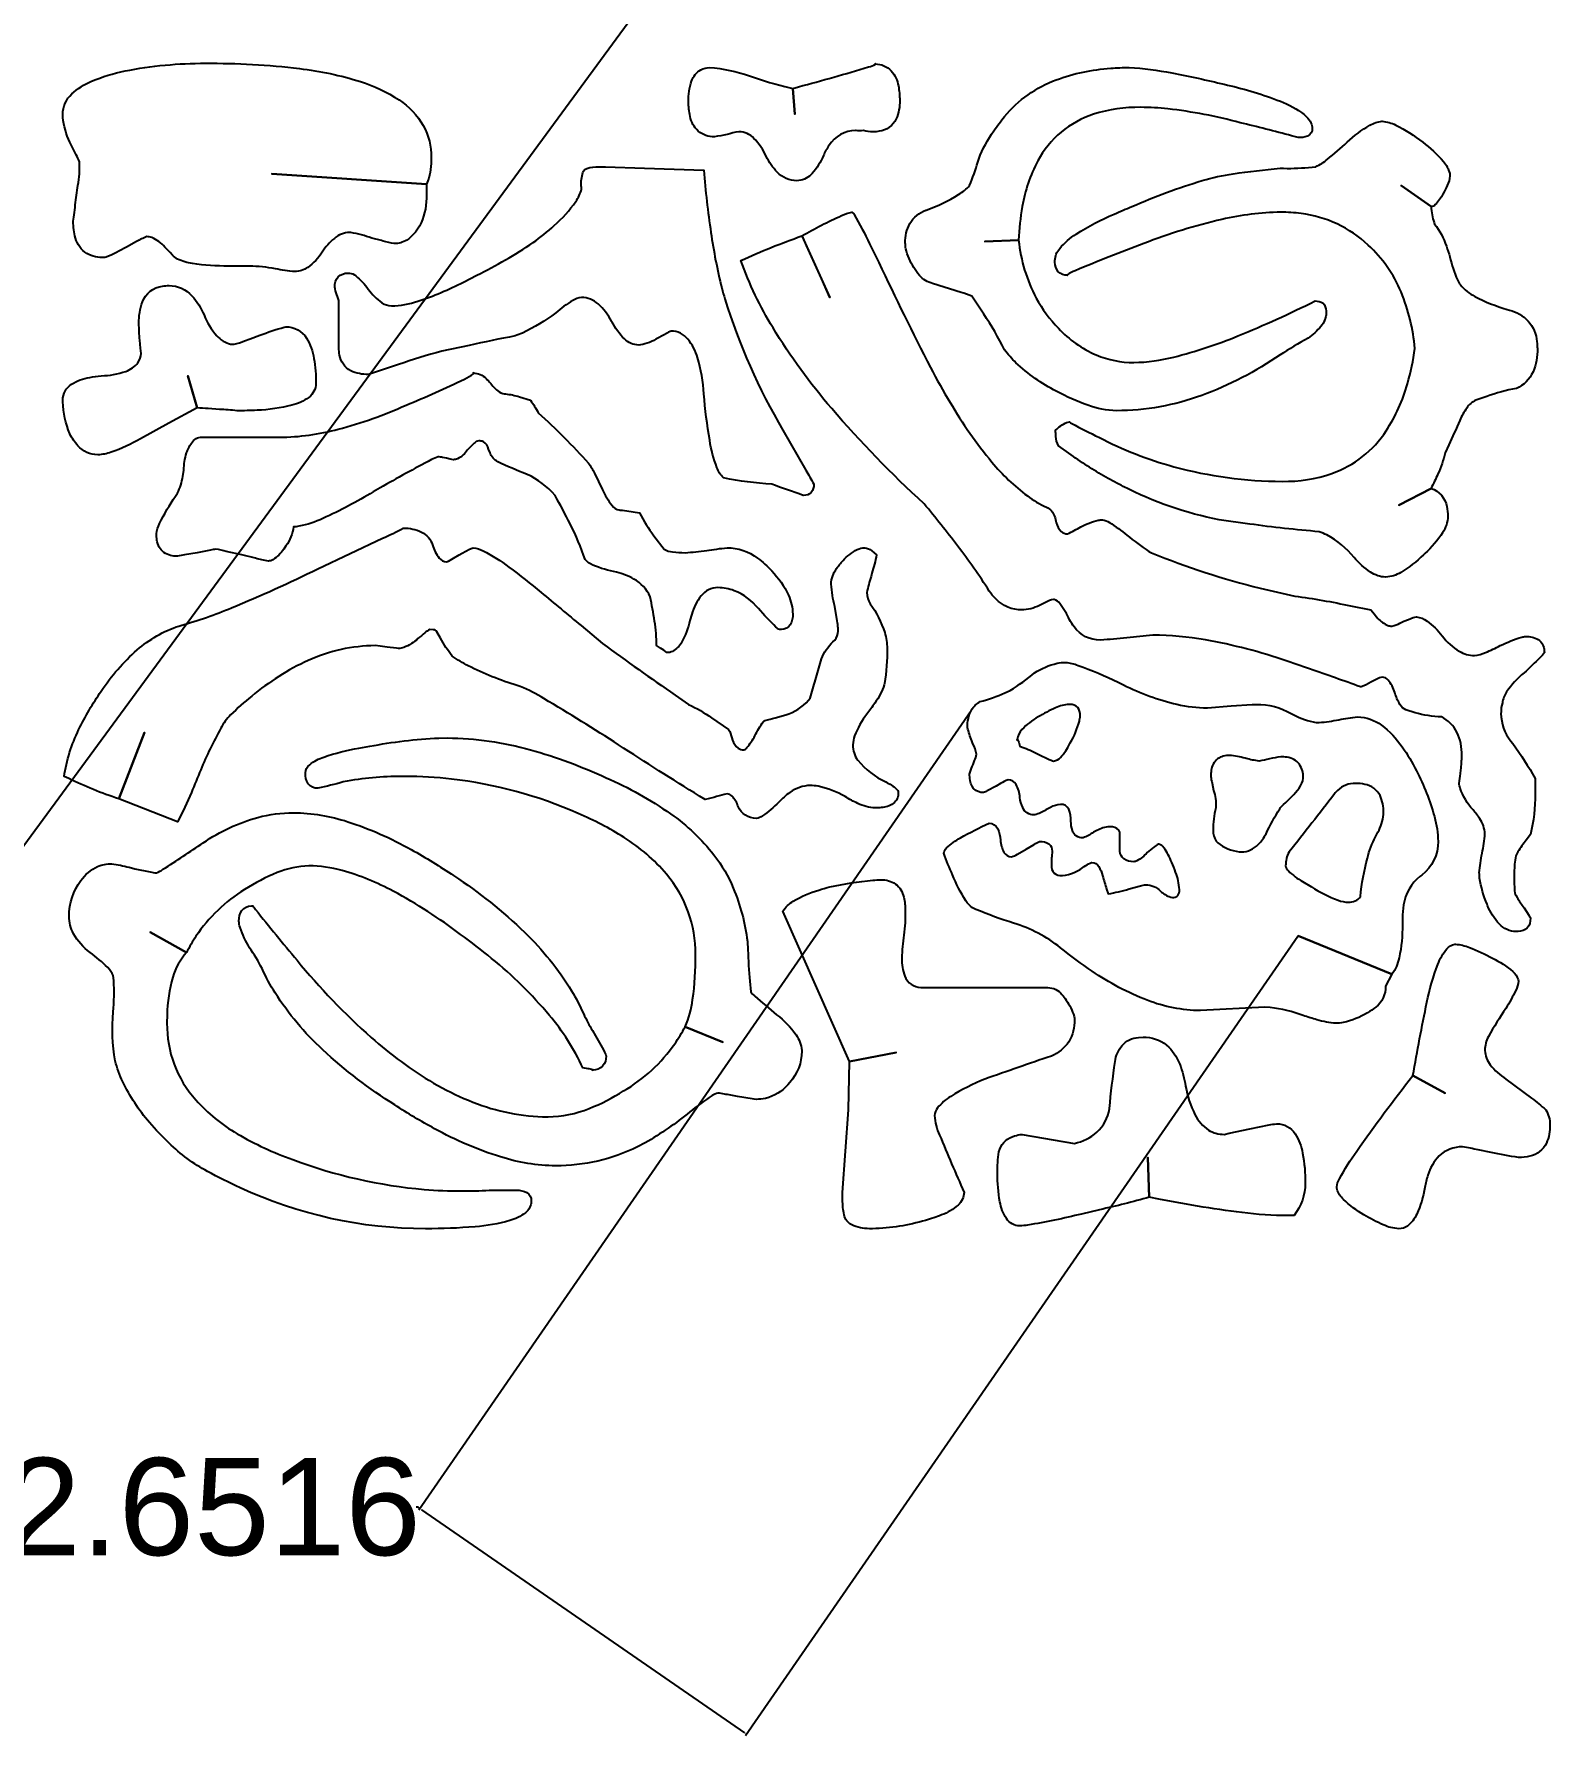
# Model space of a CAD drawing. Extents: x -166 to 220, y -49 to 191.
# Drawn here: x 95 to 219.6, y -49.5 to 90.5 of the extents above; entities that cross this region are included whole.
import ezdxf

# ---------------------------------------------------------------- set-up
doc = ezdxf.new("R2010")
doc.units = 0
doc.header["$MEASUREMENT"] = 0
doc.layers.add('Layer 1', color=7, linetype='Continuous')
doc.styles.get("Standard").update_dxf_attribs({"font": 'ARIAL.TTF', "height": 8})
doc.dimstyles.get("Standard").update_dxf_attribs({"dimtxt": 5, "dimasz": 0.18, "dimexe": 0.18, "dimexo": 0.0625, "dimgap": 0.09, "dimtad": 0, "dimtih": 1, "dimtoh": 1, "dimdec": 4, "dimzin": 0, "dimdsep": 46, "dimtxsty": 'Standard', "dimcen": 0.09, "dimclrd": 2, "dimclre": 2, "dimclrt": 2, "dimadec": 0, "dimazin": 0, "dimtfac": 1, "dimtdec": 4, "dimtofl": 0, "dimtmove": 0, "dimatfit": 3, "dimfxl": 1, "dimtolj": 1, "dimtzin": 0, "dimarcsym": 0})

# ---------------------------------------------------------------- blocks, each defined once
blk = doc.blocks.new('*D3')
at = {"color": 2, "lineweight": -2}
for p, q in [((-14.17, 82.59), (65.29, 190.81)), ((65.33, 190.56), (108.7, 158.71)), ((163.45, 118.51), (120.08, 150.36)), ((84.25, 10.33), (163.71, 118.55))]:
    blk.add_line(p, q, dxfattribs=at)
at = {"color": 2}
for points in [[(65.34, 190.58), (65.31, 190.53), (65.18, 190.66)], [(163.47, 118.53), (163.44, 118.48), (163.6, 118.4)]]:
    blk.add_solid(points, dxfattribs=at)
at = {"layer": 'Defpoints', "color": 0}
for p in [(163.6, 118.4), (-14.2, 82.54), (84.22, 10.28)]:
    blk.add_point(p, dxfattribs=at)
at = {"color": 2, "insert": (114.39, 154.53), "char_height": 8, "attachment_point": 5}
blk.add_mtext('\\A1;122.0979', dxfattribs=at)
blk = doc.blocks.new('*D4')
at = {"color": 2, "lineweight": -2}
for p, q in [((172, 34.82), (126.59, -30.92)), ((198.87, 16.27), (153.46, -49.48)), ((126.55, -30.67), (126.37, -30.67)), ((126.69, -30.77), (126.55, -30.67)), ((153.41, -49.23), (126.84, -30.88))]:
    blk.add_line(p, q, dxfattribs=at)
at = {"color": 2}
for points in [[(126.86, -30.85), (126.82, -30.9), (126.69, -30.77)], [(153.43, -49.2), (153.39, -49.25), (153.56, -49.33)]]:
    blk.add_solid(points, dxfattribs=at)
at = {"layer": 'Defpoints', "color": 0}
for p in [(172.04, 34.88), (198.9, 16.32), (126.69, -30.77)]:
    blk.add_point(p, dxfattribs=at)
at = {"color": 2, "insert": (106.57, -30.67), "char_height": 8, "attachment_point": 5}
blk.add_mtext('\\A1;32.6516', dxfattribs=at)

msp = doc.modelspace()

# ---------------------------------------------------------------- linework, layer by layer
at = {"layer": 'Layer 1', "color": 0}
for points in [[(127.61818, 80.30211, -0.089), (127.33419, 78.38836), (127.21576, 78.1176), (114.51107, 78.97991), (127.21576, 78.1176), (127.21576, 76.96785, -0.128), (126.64089, 74.66836, -0.1212), (125.60669, 73.52723, -0.1427), (124.57135, 73.23117, -0.0397), (123.6734, 73.43928), (123.51646, 73.48182), (122.73175, 73.69107, 0.0374), (121.00483, 74.14177), (120.89216, 74.15097, 0.1719), (119.65273, 73.66693, 0.0749), (118.65015, 72.54133, -0.0941), (117.46362, 71.28178, -0.151), (116.40815, 70.93168, -0.023), (114.7985, 71.16163, 0.0382), (112.67147, 71.39158), (110.94685, 71.39158, -0.043), (107.98223, 71.59279, -0.0701), (106.75028, 71.96645, -0.0947), (106.34787, 72.29701), (106.13977, 72.51086), (105.71551, 72.94374, 0.1235), (104.64682, 73.72902, 0.0849), (104.22084, 73.80605, 0.0375), (103.39187, 73.40076), (102.55371, 72.94374, -0.0336), (100.87795, 72.1073), (100.7716, 72.08143, -0.1354), (99.30567, 72.42635, -0.1917), (98.36461, 73.69452, -0.0745), (98.18467, 75.07077), (98.22376, 75.39615, 0.0111), (98.41462, 77.02534), (98.56581, 78.01699, 0.0157), (98.70206, 78.97991), (98.70206, 79.95719, 0.0345), (98.42037, 80.53781), (97.89723, 81.56684, -0.0803), (97.33213, 83.61511), (97.32236, 83.86633, -0.2068), (98.05418, 85.53748, -0.0923), (99.69659, 86.58548, -0.0483), (102.43873, 87.43054, -0.0496), (109.04977, 88.0629, -0.0318), (116.78124, 87.62945, -0.0468), (121.80103, 86.55558, -0.0711), (124.97548, 85.04942, -0.1166), (126.96224, 82.94193, -0.1291), (127.61818, 80.30211)], [(166.13467, 85.01607, -0.112), (165.84494, 83.48461, -0.2577), (164.45087, 82.46881, -0.0417), (163.95016, 82.42914, -0.0731), (163.14533, 82.54412, -0.1018), (162.55034, 82.52227), (162.51297, 82.54412, 0.2443), (160.32386, 81.31792, 0.054), (159.86856, 80.47458, -0.0818), (158.94186, 79.00233, -0.1843), (157.83696, 78.41251), (157.68404, 78.40503, -0.2017), (156.0721, 79.10235, -0.084), (155.1546, 80.41709, 0.0921), (154.15029, 81.89106, 0.1954), (152.91259, 82.42914, 0.0441), (151.93531, 82.1992, -0.0305), (150.90054, 82.02673, -0.1885), (149.56511, 82.48376, -0.1541), (148.90055, 83.69789, -0.0589), (148.77351, 84.9011, -0.0881), (149.0184, 86.59238, -0.1895), (149.78988, 87.53747, -0.1092), (150.49813, 87.71798, -0.063), (153.7749, 87.02813, 0.0239), (157.12411, 86.03647), (157.33912, 85.99336), (157.51158, 83.86633), (157.33912, 85.99336), (157.81971, 86.12673, 0.0068), (163.58166, 87.76167, 0.0632), (164.13986, 87.9784, 0.8793), (164.12262, 88.00541, -0.2017), (165.44023, 87.45181, -0.1393), (166.0266, 86.20721, -0.0508), (166.13467, 85.01607)], [(201.20193, 67.53993, -0.1698), (200.76331, 66.42813, -0.0721), (199.70726, 65.47039, 0.0083), (197.40777, 64.09069, -0.0635), (190.97092, 60.7501, -0.0866), (183.95574, 59.49171, -0.0812), (181.61371, 59.94413, -0.0391), (179.01183, 61.10135, -0.0711), (175.69481, 63.44166, -0.0371), (174.75777, 64.4931, 0.0322), (173.0412, 67.44565), (172.05587, 68.91963, 0.035), (171.19413, 69.22373), (168.83658, 69.9544, -0.1612), (167.77019, 70.61953, -0.0468), (167.28442, 71.27661, -0.0785), (166.64516, 72.80519, -0.0503), (166.59457, 73.28866, -0.1337), (166.97054, 74.89428, -0.1693), (168.287, 75.97734), (168.31919, 75.99057, 0.0533), (170.982, 77.26621, 0.063), (171.88341, 78.00262), (171.97883, 78.25269, 0.0258), (172.63074, 80.18714, -0.0647), (173.88511, 82.5171, -0.0169), (174.75777, 83.69387, -0.1308), (179.00723, 86.6993, -0.0729), (183.48664, 87.65187, -0.0162), (184.99051, 87.71798, -0.033), (188.50126, 87.26555, -0.0144), (192.80879, 86.33828, -0.0338), (197.1692, 85.04137, -0.0619), (199.17148, 84.01867, -0.1241), (199.94469, 83.17648, -0.1116), (200.05219, 82.71658, -0.3165), (199.67105, 82.06583, -0.1247), (198.90244, 81.96925), (198.79839, 81.98822), (198.35919, 82.10377, 0.0062), (194.131, 83.17648, 0.0367), (188.17588, 84.31703, 0.026), (185.9678, 84.4412, 0.0811), (182.07016, 83.86633, 0.195), (177.49129, 80.03595, 0.0801), (176.21622, 76.2872, 0.0339), (175.90752, 73.51861), (173.14813, 73.40364), (175.90752, 73.51861, 0.0962), (177.3631, 68.74889, 0.0684), (179.18429, 66.27521, 0.1014), (182.29838, 64.07575, 0.1011), (185.39292, 63.45833, 0.0575), (188.67028, 63.90673, 0.0361), (193.94359, 65.64687, 0.0197), (200.28214, 68.51722, -0.1837), (200.94037, 68.32463, -0.2002), (201.19619, 67.70032), (201.20193, 67.53993)], [(218.5631, 64.60808, -0.1073), (218.20611, 62.68915, -0.1879), (216.83848, 61.3313, 0.0394), (214.397, 60.6656), (213.50422, 60.35402, 0.1416), (212.75631, 59.71591, 0.0556), (212.18201, 58.68688, -0.0057), (211.27659, 56.69035), (210.97478, 56.04247, -0.0589), (210.38496, 54.29428, -0.0123), (209.82503, 53.11062), (207.18062, 51.73092), (209.82503, 53.11062, -0.2706), (211.12252, 51.61365, -0.0559), (211.20473, 50.81112, -0.1362), (210.77415, 49.46649, -0.0686), (209.31224, 47.7597), (209.19267, 47.64932, -0.0618), (207.33008, 46.19719, -0.1221), (206.11193, 45.80973), (206.08836, 45.80973, -0.1422), (204.84548, 46.22708, -0.0683), (203.50143, 47.41937, 0.1007), (201.2508, 49.27851, 0.0326), (200.62706, 49.5464, -0.0156), (194.93582, 50.17646), (192.40638, 50.52369, -0.071), (184.51624, 53.26928, -0.0111), (183.09343, 54.03041, -0.0296), (180.0466, 55.99418), (179.18429, 56.61734, -0.112), (178.97791, 57.37617, -0.0253), (178.95434, 57.88206, -0.1064), (179.85402, 58.5242, -0.0845), (180.10409, 58.57191, 0.1073), (180.28345, 58.45176, 0.016), (182.51856, 57.30719, 0.0534), (188.6697, 54.89272, 0.0659), (197.58023, 53.68549, 0.0864), (201.66586, 54.33395, 0.1638), (206.13722, 57.84412, 0.078), (207.88081, 61.70842, 0.0335), (208.50282, 64.60808, 0.073), (207.35538, 69.2565, 0.1116), (204.65117, 73.1162, 0.1591), (199.14389, 75.70715, 0.034), (197.46526, 75.8181, 0.0539), (192.63345, 75.22598, 0.0371), (186.19775, 73.23117, 0.0103), (180.55652, 71.00412, 0.0541), (179.90461, 70.67471), (179.89656, 70.65172), (179.93163, 70.64425, -0.2161), (179.17395, 70.92536, -0.1752), (178.90031, 71.71638), (178.89686, 71.85148, -0.1677), (179.29295, 72.84199, -0.079), (180.64505, 74.01645, -0.0412), (183.77466, 75.66576, -0.0082), (185.22046, 76.278, -0.0309), (191.01576, 78.41826, -0.037), (193.55612, 78.97991, -0.0104), (197.40777, 79.4398, 0.038), (199.74693, 79.50362), (200.33963, 79.55478, 0.0673), (201.30599, 80.17449, 0.0181), (202.92655, 81.56684, -0.0583), (204.79374, 82.9701, -0.1168), (205.78655, 83.29145), (205.80092, 83.29145, -0.1036), (206.91732, 82.9816, -0.054), (209.13518, 81.56684, -0.0578), (210.83853, 79.98766, -0.1187), (211.35707, 79.0098), (211.37719, 78.80744, -0.0975), (211.14552, 78.00262, -0.0191), (210.80232, 77.31277, -0.0713), (210.17398, 76.44069, -0.1874), (209.82503, 76.278), (207.35308, 78.00262), (209.82503, 76.278, 0.0691), (210.07625, 74.96384), (210.11247, 74.84082, -0.081), (211.08228, 73.02307, -0.0163), (211.37719, 72.13892, 0.052), (211.9854, 70.25103, 0.0587), (212.2395, 69.83942, 0.0988), (213.42086, 68.89548, 0.0527), (216.07563, 67.82622), (216.26361, 67.76988, -0.1371), (217.80772, 66.87078, -0.1615), (218.53148, 65.1726, -0.0291), (218.5631, 64.60808)], [(159.06373, 53.45554, -0.1819), (158.86655, 52.77834, -0.2179), (158.23074, 52.53574), (158.20143, 52.53574, -0.0066), (155.6145, 53.45554, -0.0373), (151.64787, 53.97293, -0.1146), (151.10347, 54.82086, -0.0518), (150.51077, 57.06287, -0.0222), (150.03823, 60.8714, 0.0558), (149.50762, 63.85672, 0.0994), (148.72292, 65.37668, 0.2278), (147.33632, 66.04526, 0.0566), (147.06096, 65.90614), (146.24406, 65.47039, -0.1114), (144.81091, 64.90184), (144.69191, 64.89551, -0.1879), (143.50594, 65.39623, -0.0892), (142.4637, 66.82364), (142.4499, 66.85008, 0.0901), (141.3312, 68.28037, 0.1801), (139.97795, 68.80465, 0.1204), (139.25246, 68.55343, 0.0445), (137.85092, 67.53993, -0.0512), (135.10877, 65.88027, -0.0203), (134.51665, 65.64285, 0.009), (130.72479, 64.86102), (128.48048, 64.37813, 0.0276), (124.91627, 63.28587), (123.11979, 62.68915, -0.0211), (122.44432, 62.48105, -0.1211), (121.00254, 62.77711, -0.2383), (120.08446, 64.0654, -0.0485), (120.02985, 64.66557), (120.02985, 68.40224, 0.0948), (119.85739, 69.0346, -0.079), (119.68493, 69.66696, -0.1958), (119.96144, 70.4965, -0.1942), (120.76971, 70.81326), (120.89216, 70.81671, -0.1584), (121.42392, 70.57354, -0.0557), (122.44432, 69.4945, 0.0879), (123.56474, 68.37177, 0.1436), (124.3414, 68.1148, 0.0724), (126.51269, 68.50227, 0.0416), (130.26432, 70.07627), (131.35485, 70.64425, 0.0387), (135.98718, 73.31281, 0.0371), (137.73594, 74.72585, 0.0606), (139.50195, 76.69766, 0.0866), (139.97795, 77.71519, -0.1013), (140.02796, 78.80974), (140.09292, 79.09488, -0.253), (140.4114, 79.40819, -0.0943), (141.41513, 79.55478), (141.94861, 79.53753), (145.15181, 79.4398), (150.03823, 79.26734, 0.0195), (150.6131, 74.15097, 0.0242), (151.503, 69.58648, 0.0131), (151.76285, 68.68968, 0.0575), (156.53429, 57.88206), (158.42448, 54.61218, -0.0196), (159.06373, 53.45554)], [(219.13798, 39.6011, -0.061), (218.78615, 39.20673, -0.0072), (217.47084, 37.93397, 0.0752), (216.03884, 36.37203, 0.1152), (215.68874, 35.46201, 0.0936), (215.57491, 34.69685), (215.57376, 34.5997, 0.1698), (216.38433, 32.33528), (216.55105, 32.12775, -0.0272), (218.39064, 29.25338), (218.39064, 27.98866, -0.0605), (217.98823, 24.6544), (217.64905, 24.19277, 0.022), (216.95346, 23.21721, 0.1264), (216.73041, 22.54231, 0.0328), (216.66602, 21.20516, 0.0347), (216.71259, 19.85708, 0.0979), (216.781, 19.653), (216.89655, 19.47077, 0.0223), (217.47084, 18.61823), (217.85888, 18.01461, -0.077), (217.98823, 17.75592, -0.1904), (217.73931, 16.97582, -0.1971), (216.97875, 16.66826), (216.83848, 16.66366, -0.2043), (215.44097, 17.2828, -0.0938), (214.46483, 18.81081), (214.42402, 18.90566, -0.0607), (213.8204, 21.04649, -0.03), (213.79166, 21.49259, -0.0269), (214.02161, 23.10224, 0.0269), (214.25155, 24.71188, 0.1377), (213.83937, 25.93176, 0.0463), (213.27427, 26.66645, -0.0998), (212.21535, 28.46983, -0.0331), (212.12452, 28.85097, 0.0195), (212.2395, 29.65579), (212.26882, 29.94093, 0.0257), (212.35447, 31.15046, 0.1195), (211.95321, 33.05444, 0.1579), (210.68734, 34.31226, -0.0636), (208.51087, 34.66466), (207.75549, 34.88714, -0.1747), (207.26167, 35.34531, -0.0565), (206.83569, 36.32432, 0.0978), (206.29014, 37.34127, 0.2122), (205.80092, 37.58904, 0.0761), (205.37034, 37.41543), (204.88112, 37.18663, -0.0757), (204.07688, 36.79112), (204.01881, 36.78422, 0.009), (201.95329, 37.51833), (197.98265, 38.91125, 0.0384), (191.26813, 40.65139, 0.0419), (186.94508, 41.03828, 0.0132), (184.81805, 40.80833, -0.0081), (182.63353, 40.63587, -0.2431), (180.47718, 41.71721, -0.0436), (180.10409, 42.303, 0.0557), (179.29927, 43.63786, 0.1667), (178.84799, 43.96381), (178.78188, 43.97013, 0.0854), (178.12135, 43.73329), (177.8046, 43.56772, -0.1001), (176.34959, 43.113), (176.19495, 43.10782, -0.2068), (174.03401, 44.02245, -0.042), (173.49305, 44.65998, 0.0265), (170.89117, 48.37596, 0.0073), (168.14673, 51.84589, -0.0305), (160.54461, 59.67222, -0.0408), (155.71912, 66.29648, -0.053), (153.08505, 71.85148, -0.0228), (158.08645, 73.86354), (160.38594, 68.80465), (159.69782, 70.36026), (158.48484, 73.08803), (158.18533, 73.72269), (158.11117, 73.85549), (158.09277, 73.87503), (158.08645, 73.86354, -0.0246), (161.35403, 75.54561, -0.0718), (162.20024, 75.81753), (162.22554, 75.8181, -0.1337), (162.3934, 75.61632, -0.0218), (163.6587, 73.22543), (164.41005, 71.67902, 0.0087), (168.67101, 63.04212, 0.0164), (170.27376, 60.18156, 0.0404), (173.72013, 55.26352, 0.06), (176.62956, 52.48803, 0.0496), (178.20701, 51.55846, -0.1972), (178.86409, 50.81112, -0.0522), (179.01183, 50.29374, 0.1449), (179.4016, 49.56135, 0.1894), (179.93163, 49.37394, 0.0276), (181.02389, 49.94881, -0.0543), (182.44785, 50.48402, -0.05), (182.80599, 50.52369, -0.1238), (183.37972, 50.30179, -0.0274), (184.81805, 49.25897, 0.0237), (186.6289, 47.92641), (186.83011, 47.82178, 0.0385), (195.77111, 44.91235, 0.0087), (198.61501, 44.25757, -0.0185), (203.21227, 43.45102), (204.88112, 43.10782), (205.02599, 42.93536), (205.456, 42.41798, 0.1119), (206.26197, 41.84425, 0.0842), (206.60574, 41.78562, 0.0854), (207.26627, 42.02246), (207.58303, 42.18803), (207.96302, 42.33864), (208.366, 42.48466, -0.0713), (208.6178, 42.53295, -0.1517), (209.49563, 42.2001, -0.0655), (210.74483, 40.98079, 0.0978), (212.14292, 39.70917, 0.1304), (213.38924, 39.37115, 0.0882), (214.30387, 39.61432, 0.0194), (215.51628, 40.17597, -0.0452), (217.28631, 40.87732, -0.0573), (217.58582, 40.92331, -0.1434), (218.62979, 40.67554, -0.2453), (219.13223, 39.75574), (219.13798, 39.6011)], [(118.13277, 61.73371, -0.2385), (117.54927, 60.59374, -0.0991), (116.16383, 59.94701, -0.0535), (113.30153, 59.53425, -0.0138), (111.6367, 59.49171, 0.0145), (110.19952, 59.60668), (109.27455, 59.66934, 0.0137), (108.35993, 59.72166), (107.61259, 62.36607), (108.35993, 59.72166), (106.03629, 58.45924), (103.70345, 57.19221, -0.0464), (101.30738, 56.07926, -0.0773), (100.19673, 55.87001, -0.2123), (98.56294, 56.61734, -0.0739), (97.89723, 57.59463, -0.0838), (97.32409, 60.2195), (97.32236, 60.35402, -0.2586), (98.03635, 61.66588, -0.103), (99.53275, 62.2373, -0.0278), (100.48416, 62.36607, 0.0765), (102.49564, 62.73112, 0.1474), (103.49937, 63.43821, 0.1456), (103.76094, 64.20567), (103.7184, 64.63452), (103.64597, 65.29793, -0.0243), (103.58848, 66.67762, -0.096), (103.87304, 68.43731, -0.2798), (105.51085, 69.7394, -0.0409), (106.06043, 69.78194, -0.2109), (107.93969, 68.94722, -0.0908), (108.9348, 67.36747, 0.0868), (109.98279, 65.65952, 0.1611), (111.12564, 64.9783, 0.0451), (111.40675, 64.953, 0.0366), (112.27596, 65.24044), (112.71631, 65.4014), (113.53378, 65.70034, -0.0225), (115.52342, 66.36949), (115.66081, 66.39018, -0.2681), (117.36186, 65.45889, -0.0992), (117.96835, 63.79693, -0.0454), (118.13277, 61.73371)], [(157.33912, 42.7629, -0.145), (157.13791, 41.89312, -0.2412), (156.4061, 41.5045), (156.24686, 41.49818, -0.1146), (155.96287, 41.70456, -0.02), (154.52224, 43.2228, 0.1266), (152.53605, 44.69735, 0.092), (151.18797, 44.94742, 0.2318), (149.8054, 44.27022, 0.0962), (149.0368, 42.75888), (148.88848, 42.24551, -0.0715), (148.19633, 40.44731, -0.147), (147.45072, 39.70342, -0.1113), (146.9914, 39.6011), (146.9983, 39.60627, 0.0395), (146.47344, 39.95809), (146.12909, 40.17597, 0.0521), (145.98422, 42.19435, 0.0146), (145.6117, 44.20008, 0.1664), (144.28087, 45.64991, 0.0709), (142.85231, 46.21214, -0.058), (140.89315, 46.80771, -0.1009), (140.26538, 47.24691, 0.0396), (139.03803, 50.18624, 0.0131), (137.79343, 52.53574, 0.108), (135.49394, 54.26036, -0.0129), (133.07947, 55.29513, -0.1773), (132.45056, 56.02292), (132.33213, 56.32991, 0.2364), (131.87511, 56.94962, 0.1073), (131.52731, 57.01975, 0.1596), (131.15192, 56.82085, 0.0357), (130.60752, 56.27242, -0.1182), (129.78085, 55.5429, -0.1053), (129.45777, 55.4676), (129.18068, 55.51991), (128.8829, 55.58257), (128.53797, 55.64523, 0.0376), (128.19305, 55.69754, 0.0687), (127.63715, 55.46989, 0.0112), (123.40838, 53.14223), (122.84673, 52.82318, -0.0315), (118.71224, 50.63636, -0.0582), (116.7364, 49.98905, -0.0406), (116.29317, 49.94881, -0.1175), (115.67461, 48.37941), (115.48835, 48.10922, -0.1063), (114.59845, 47.24289, -0.1239), (114.22363, 47.13194, -0.0362), (113.17794, 47.35614), (112.03911, 47.64932), (110.76807, 47.93158, 0.0234), (109.91208, 48.10922, 0.0295), (109.45908, 48.02989), (108.35993, 47.82178), (107.34183, 47.63437, -0.025), (106.75028, 47.53435, -0.1606), (105.6379, 47.84075, -0.1987), (105.0682, 48.84793, -0.0435), (105.02566, 49.37394, -0.0979), (105.27056, 50.20693, -0.0364), (106.59047, 52.46676), (106.75028, 52.7082, 0.0814), (107.18833, 54.0948), (107.26767, 54.60529, -0.0647), (107.49647, 56.0189, -0.0496), (107.61259, 56.27242, -0.1194), (108.17079, 57.12495, -0.1779), (108.64736, 57.30719), (115.14343, 57.30719, 0.062), (119.97581, 57.97634, 0.0417), (125.54863, 59.95161, 0.0148), (130.35342, 62.09991, 0.0547), (131.09731, 62.53451, 0.6771), (131.10708, 62.59085), (131.06741, 62.59602, -0.1915), (132.12346, 62.14302, -0.0411), (132.5046, 61.73371, 0.1007), (133.33356, 60.97431, 0.1203), (133.71183, 60.8714, -0.0604), (134.86962, 60.63915), (135.78137, 60.35402, -0.0447), (136.41373, 59.31925, -0.0266), (140.55282, 55.18016, -0.0448), (141.03169, 54.35292), (141.70257, 52.99564, 0.0688), (142.49014, 51.69873, 0.1781), (143.06789, 51.33311), (143.13975, 51.32851), (143.33578, 51.30436, -0.0152), (144.74939, 51.09856, 0.0462), (145.92673, 49.21872), (146.76145, 48.10922, 0.114), (147.46624, 47.88444, 0.0359), (148.48607, 47.82178, 0.0152), (150.26818, 47.99424, -0.0168), (151.93531, 48.22419, -0.1587), (154.44118, 47.38258, -0.0547), (155.6145, 46.32711, -0.0799), (156.98787, 44.32943, -0.1057), (157.33912, 42.7629)], [(166.0197, 28.10363, -0.2485), (165.60637, 27.19074, -0.135), (164.61184, 26.86248, -0.0257), (164.12262, 26.83891, -0.1039), (162.68486, 27.20568, -0.0321), (161.65066, 27.75871, 0.0811), (159.43855, 28.61642, 0.0443), (158.7763, 28.67851, 0.1538), (157.11377, 28.10881, 0.054), (156.18937, 27.29881, -0.0415), (154.85049, 26.17379, -0.1351), (154.34978, 25.9766, -0.3148), (152.85511, 26.95389, 0.0983), (152.34749, 27.80298, 0.1992), (151.93531, 27.98866, 0.0486), (151.073, 27.75871, -0.0406), (150.1532, 27.52876), (149.66973, 27.80872, -0.0049), (143.02477, 32.01277, 0.0111), (136.88341, 35.82418, 0.0354), (134.94263, 36.81756), (134.68911, 36.89919, -0.0436), (130.65236, 38.51746, -0.0337), (129.34279, 39.31366, -0.0423), (128.37701, 40.79913), (128.07807, 41.32572, 0.244), (127.78776, 41.47978), (127.5032, 41.49818, 0.0809), (127.08872, 41.22741, 0.0171), (126.52592, 40.75084, -0.0837), (125.37502, 40.03168, -0.0853), (124.91627, 39.94602), (124.76336, 39.96557), (123.99647, 40.061), (123.4055, 40.13343), (123.01919, 40.17597, 0.1056), (117.51076, 38.95666, 0.0671), (112.85428, 36.02366, 0.0195), (111.11932, 34.48473, 0.0684), (110.31794, 33.38902, 0.0305), (108.66403, 29.96565, 0.0063), (107.90003, 28.10363, -0.0234), (106.75028, 25.68917), (101.92135, 27.58625), (104.04838, 33.04754), (101.92135, 27.58625, -0.036), (97.81503, 29.24476), (97.43734, 29.42584, -0.0781), (98.6279, 33.25565, -0.0389), (100.48416, 36.4393, -0.0651), (103.44016, 39.82127, -0.1016), (106.86985, 41.79194), (107.03772, 41.8431, 0.0311), (111.20325, 43.29523, 0.0158), (118.30523, 46.49957), (123.62281, 49.00717, 0.0137), (125.31868, 49.83384, -0.1242), (126.82772, 49.51248, -0.1871), (127.73315, 48.45414, 0.1065), (128.28215, 47.37511, 0.2166), (128.8829, 47.07445, 0.0623), (129.44397, 47.35844), (129.91767, 47.64932), (130.15567, 47.77924), (130.75986, 48.10347, -0.0841), (131.06741, 48.22419, -0.1031), (131.89638, 47.97125, -0.0438), (134.01076, 46.6341, -0.0171), (136.64368, 44.54501, -0.0059), (139.93713, 41.82413), (141.70257, 40.34843, 0.0071), (147.67607, 36.10989), (148.77351, 35.34704, -0.0437), (150.66714, 34.23868), (152.05028, 33.27749, -0.1885), (152.15836, 33.11365, -0.0255), (152.39521, 32.41518, 0.1731), (152.8574, 31.73453, 0.145), (153.315, 31.61036, 0.1907), (153.57485, 31.79317, 0.0373), (154.2348, 32.76011, -0.0543), (154.93442, 33.93055, -0.0874), (155.03962, 34.02483, 0.0177), (155.90193, 34.23293), (156.76424, 34.48473, 0.1385), (158.63201, 35.68046), (158.7763, 35.86442, -0.009), (159.2017, 37.37059), (159.6961, 39.08371, -0.0942), (160.63774, 40.49847), (160.78835, 40.63587, 0.1655), (161.06372, 41.36481), (161.07579, 41.61315, 0.0217), (160.98439, 42.21102), (160.78835, 43.39526, -0.0367), (160.50092, 45.23485, -0.1481), (160.93782, 46.50762, -0.0401), (161.4782, 47.18942, -0.0868), (162.64749, 48.07703, -0.1083), (163.26031, 48.22419, -0.1585), (163.83346, 47.97872), (164.23759, 47.64932, -0.0295), (163.85415, 46.13396), (163.77769, 45.86721, 0.0228), (163.43277, 44.54501, 0.1551), (163.72021, 43.62521, -0.0748), (164.89985, 41.24696, -0.072), (165.0999, 39.94602, -0.0442), (164.89352, 37.06993), (164.86995, 36.95668, -0.071), (164.09158, 35.44994, -0.0181), (163.43277, 34.54221, 0.0699), (162.42789, 32.75781, 0.0833), (162.28302, 32.01277, 0.1538), (162.68544, 30.74805, 0.1066), (164.98493, 28.96594, -0.0812), (165.87886, 28.38187, -0.188), (166.0197, 28.10363)], [(210.3999, 24.07952, -0.2429), (209.05298, 21.31611), (208.90523, 21.20516, 0.1825), (207.56233, 18.85105, 0.0456), (207.46805, 17.75592), (207.46805, 17.23853, -0.0596), (207.19729, 14.50386, -0.1017), (206.60574, 13.15693), (198.90244, 16.31874), (206.60574, 13.15693), (206.08836, 12.17965, -0.2337), (205.27721, 10.46078, -0.0503), (204.59369, 9.99513, -0.087), (202.6029, 9.18916, -0.0452), (202.00676, 9.13282, -0.0604), (200.44368, 9.40991, -0.0172), (199.30485, 9.76518, 0.0564), (196.6041, 10.43031), (196.14305, 10.45503), (190.85422, 10.16759, -0.0897), (186.49381, 11.01323, -0.0586), (181.95576, 13.41103, -0.0225), (179.35676, 15.34145, 0.0938), (175.50511, 17.35351, -0.021), (172.39102, 18.48831), (172.11335, 18.61823, -0.1077), (171.57412, 19.19943, -0.0432), (170.47497, 21.33278, -0.0111), (169.75637, 23.10224, -0.1853), (169.9892, 23.54144, -0.066), (171.13205, 24.36926, -0.023), (173.49305, 25.57419, -0.2983), (174.19669, 25.1097, -0.103), (174.41285, 24.1945, 0.105), (174.70948, 23.1787, 0.2775), (175.33264, 22.8148, 0.0809), (175.80749, 23.02693), (176.53988, 23.44716), (177.18776, 23.83233, -0.0501), (177.63214, 24.07952, -0.1644), (178.40189, 23.87602, -0.2426), (178.66691, 23.2747, -0.0549), (178.60942, 22.69983), (178.60942, 22.12495, 0.2084), (178.83017, 21.47995, 0.1904), (179.4907, 21.26322), (179.52922, 21.26264, 0.1041), (180.47546, 21.53111), (180.9664, 21.78003, -0.0539), (181.91552, 22.34858), (181.94369, 22.3549, -0.2599), (182.50246, 22.01055, -0.0857), (182.80599, 21.26264, -0.0118), (183.14919, 20.14107), (183.26589, 19.76797, 0.0281), (184.99051, 20.17039), (185.93905, 20.42908, -0.0425), (186.37021, 20.51531, -0.207), (187.57744, 19.99792, 0.1117), (188.41503, 19.49836), (188.55473, 19.48054, 0.2271), (189.00485, 19.63748, 0.1755), (189.1296, 20.1129, 0.0804), (188.82147, 21.54491, 0.02), (188.49724, 22.3549, 0.0668), (187.86028, 23.55984, 0.1982), (187.43947, 23.84785), (187.40498, 23.84957, 0.0742), (187.03706, 23.59835), (186.48518, 23.15973, -0.0761), (185.64587, 22.48253, -0.1127), (185.39292, 22.41239, -0.1699), (184.55648, 22.64694, -0.2085), (184.24318, 23.2747), (184.24318, 24.82686, 0.2738), (183.63726, 25.26606), (183.38087, 25.28676, 0.1077), (182.35185, 24.98035), (182.05866, 24.82686, -0.0654), (181.22797, 24.37213), (181.19635, 24.36696, -0.3492), (180.33002, 24.9861, -0.0853), (180.21907, 25.74666, 0.1202), (180.03453, 26.72854, 0.2986), (179.35676, 27.12635, 0.1058), (178.54561, 26.87398), (178.14952, 26.66645, -0.0976), (177.23892, 26.26864), (177.17224, 26.26404, -0.3073), (176.24957, 26.85616, -0.0863), (176.02249, 27.70122, 0.1118), (175.70574, 28.75497, 0.27), (175.04521, 29.13841, 0.0562), (174.42549, 28.83027), (174.06792, 28.62102), (173.33496, 28.23298, -0.0604), (173.03315, 28.10363, -0.2237), (172.20821, 28.42671, -0.1582), (171.8972, 29.28385), (171.88341, 29.5983, -0.0669), (172.10416, 30.24676), (172.17084, 30.40313), (172.29444, 30.72333, 0.082), (172.45828, 31.26544, 0.0427), (172.15992, 32.10475), (172.05587, 32.3577, -0.0361), (171.71094, 33.44995, -0.1328), (172.03632, 34.87507, -0.1323), (172.74572, 35.57699, 0.0438), (174.77157, 36.30018), (175.21767, 36.49678, 0.0345), (177.22973, 37.93397, -0.0913), (179.08254, 38.72901, -0.0489), (179.75917, 38.79627, -0.0723), (180.80889, 38.55655, -0.0266), (184.09256, 37.16421), (184.53061, 36.95668, 0.0588), (188.92667, 35.35221, 0.0546), (191.42909, 35.0596), (193.38366, 35.23206), (195.10828, 35.32749), (195.4532, 35.34704, -0.1302), (198.32757, 34.5997, 0.0726), (200.11945, 33.9041, 0.0474), (200.62706, 33.85237, 0.023), (202.23671, 34.08232, -0.0214), (203.78886, 34.31226, -0.1578), (205.74746, 33.63851, -0.0843), (207.44391, 31.85871, -0.0362), (208.6178, 29.88574, -0.0513), (210.1027, 26.11572, -0.0632), (210.3999, 24.07952)], [(180.9664, 34.42724, 0.1842), (180.76922, 35.09697, 0.2068), (180.14031, 35.34474), (180.0466, 35.34704, 0.0938), (178.95377, 35.06132, 0.035), (177.51716, 34.31226, 0.0763), (176.18116, 33.27232, 0.166), (175.79369, 32.46462), (175.79254, 32.41518, -0.8342), (175.81496, 32.44565, -0.101), (175.99145, 32.01507), (176.02249, 31.8978, -0.0324), (177.3585, 31.33845), (177.51716, 31.26544), (178.42949, 30.82738, 0.0523), (178.78188, 30.69056, 0.1941), (179.35618, 30.97685, 0.0803), (180.12996, 32.122), (180.16158, 32.18523, 0.0685), (180.90661, 33.95987, 0.055), (180.9664, 34.42724)], [(158.08645, 6.83333, -0.1822), (157.10169, 4.25962), (156.9367, 4.07394, -0.1525), (155.09883, 2.95064, -0.0571), (154.34978, 2.8667), (154.17789, 2.89372, 0.0152), (152.79762, 3.09665), (152.24229, 3.20128, 0.02), (151.18797, 3.38409, 0.1057), (150.7114, 3.17714, 0.0336), (148.88848, 1.83193, -0.0375), (145.20584, -0.70786), (144.57693, -1.04243, -0.1152), (137.85092, -2.59459, -0.0728), (133.32494, -1.8691, -0.051), (127.88837, 0.45684, -0.0203), (124.62883, 2.40681, -0.0467), (118.69614, 6.94715, -0.0643), (114.78643, 11.61685, -0.0324), (113.70625, 13.61683, 0.0368), (112.67147, 15.34145, -0.0501), (111.90114, 16.99881, -0.0723), (111.80916, 17.52597, -0.1607), (112.04141, 18.40668, -0.2279), (112.82841, 18.78609), (112.95891, 18.79069, 0.0696), (113.16989, 18.48831, 0.0059), (116.58061, 14.30668, 0.0388), (122.67369, 7.96468, 0.0215), (125.14622, 5.97102, 0.0612), (130.67822, 2.78967, 0.0911), (136.7782, 1.43585), (137.21856, 1.42952, 0.0922), (140.60283, 2.11822, 0.0478), (143.42719, 3.55655, 0.108), (147.64675, 7.44212, 0.0325), (148.48607, 8.84539), (151.59038, 7.58066), (148.48607, 8.84539, 0.071), (149.11038, 11.07532, 0.0381), (149.34838, 14.76658, 0.1803), (146.95288, 21.39084, 0.0764), (143.48122, 24.39283, 0.0421), (139.69051, 26.37902, 0.0742), (129.28818, 29.21084, 0.0283), (125.49114, 29.42584, 0.0466), (120.71625, 29.03608), (120.37477, 28.96594, -0.0124), (118.30523, 28.44856, -0.252), (117.50328, 28.81245, -0.1567), (117.27046, 29.71328, -0.2205), (117.62171, 30.38531, -0.0897), (118.79042, 31.01767, -0.0419), (121.66709, 31.74431), (122.55929, 31.8978, -0.0376), (128.24479, 32.57672), (128.94038, 32.58765, -0.0663), (135.7739, 31.61439, -0.0422), (141.99, 29.31087, -0.0512), (147.30183, 26.34107, -0.0734), (150.86604, 22.97462, -0.0683), (152.45269, 20.22787, -0.0701), (153.61049, 15.85884), (153.65993, 15.16899, 0.0189), (153.81917, 12.57919), (153.88988, 11.71975, 0.0881), (154.22733, 11.34378, 0.0099), (156.01691, 9.82267, -0.078), (157.61276, 8.17681, -0.136), (158.0853, 6.89886), (158.08645, 6.83333)], [(199.30485, 29.31087, 0.1606), (198.99845, 30.42325, 0.1987), (197.99127, 30.99295, 0.0435), (197.46526, 31.03549, 0.0173), (196.54546, 30.86303, -0.023), (195.68315, 30.69056, -0.0422), (194.61676, 30.89982), (194.53341, 30.92051, 0.0386), (193.26869, 31.15046, 0.1688), (192.25288, 30.85728, 0.1923), (191.75504, 29.92598, 0.0415), (191.71653, 29.42584, 0.0414), (191.82116, 28.85614), (191.94648, 28.2761, -0.1012), (192.12641, 26.89813), (192.11894, 26.83891, 0.065), (191.90164, 24.99875, 0.1463), (192.16263, 24.10482), (192.2914, 23.96455, 0.1374), (194.03557, 23.22699), (194.24597, 23.21721, 0.2034), (195.60037, 23.81738, 0.0716), (196.25803, 24.71188, -0.0302), (197.38535, 26.75958, -0.0683), (197.69521, 27.12635, 0.0557), (198.97603, 28.46868, 0.1461), (199.30485, 29.29132), (199.30485, 29.31087)], [(205.91589, 26.4365, 0.1205), (205.62673, 27.85414, 0.2292), (204.38443, 28.77106, 0.057), (203.6164, 28.85097, 0.2081), (202.12806, 28.27322, 0.0423), (201.89178, 27.98866, -0.0044), (198.15511, 23.21721, 0.1332), (197.86767, 22.06747, 0.1785), (198.08957, 21.65643, 0.0624), (199.26231, 20.77285), (199.9947, 20.34285, 0.0575), (202.17979, 19.24541, 0.0779), (203.04153, 19.07813, 0.2494), (204.01881, 19.53803, -0.0452), (204.59369, 22.69983, -0.0655), (205.26514, 24.45894), (205.456, 24.82686, 0.1001), (205.91072, 26.28186), (205.91589, 26.4365)], [(141.99, 6.43092, -0.1948), (141.71119, 5.59218, -0.2036), (140.88682, 5.28175), (140.84026, 5.28117), (140.92534, 5.29209, 0.068), (140.50913, 5.38637), (140.09292, 5.45363, 0.066), (137.32606, 9.78645, 0.0475), (132.57991, 14.4573, 0.0151), (130.03264, 16.43371, 0.0377), (124.49661, 19.98068, 0.0562), (120.28739, 21.68403, 0.0644), (117.5579, 22.06747, 0.094), (114.952, 21.51271, 0.0463), (112.26906, 20.1129, 0.1069), (108.27427, 16.28137, 0.0308), (107.49762, 14.93904), (104.50828, 16.60617), (107.49762, 14.93904, 0.114), (106.37201, 12.91836, 0.0675), (105.89947, 9.80772), (105.88797, 9.13282, 0.1872), (108.2576, 2.82186, 0.0778), (111.6528, 0.04753, 0.0497), (116.23569, -2.0772, 0.0685), (127.04445, -4.53824, 0.0206), (130.09013, -4.66413, 0.0105), (132.38962, -4.60665), (134.63163, -4.60665, -0.1392), (135.48531, -4.79405, -0.2669), (135.83829, -5.49253), (135.83886, -5.52644, -0.2319), (135.35654, -6.46119, -0.0963), (134.0671, -7.09642, -0.0503), (131.22723, -7.60461, -0.0234), (127.15828, -7.76845, -0.1091), (111.89942, -4.40314, -0.0183), (109.22224, -3.05449, -0.0709), (106.06503, -0.7297, -0.0234), (104.45079, 0.96962, -0.0654), (102.24787, 4.31653, -0.0478), (101.63391, 6.02851, -0.0651), (101.46145, 10.05262, 0.0413), (101.51549, 12.6361), (101.46145, 13.04196, 0.1107), (101.0165, 13.69846, 0.0411), (99.56437, 14.93904, -0.1026), (98.20307, 16.49177, -0.1242), (97.83975, 17.92838, -0.1678), (98.81703, 20.86023, -0.132), (100.18638, 22.00998, -0.1039), (101.34647, 22.23993, -0.031), (102.77158, 21.95307), (103.24355, 21.83752), (104.50138, 21.57882, 0.0292), (105.02566, 21.49259, 0.0571), (105.55972, 21.78348, 0.0089), (108.87731, 23.96455, -0.0848), (113.3527, 26.05364, -0.0644), (116.29317, 26.4365, -0.0751), (120.75074, 25.70124, -0.0512), (125.97576, 23.4075, -0.0219), (129.45777, 21.26264, -0.0467), (135.29503, 16.60675, -0.0645), (139.15185, 11.80483, -0.0302), (140.15041, 9.88016, 0.0293), (140.87245, 8.53553), (141.12769, 8.09805, -0.0326), (141.96183, 6.53899), (141.99, 6.43092)], [(180.5065, 9.42026, -0.1443), (180.03568, 7.60826, -0.1482), (178.60942, 6.43092, 0.0024), (173.14813, 4.53384, 0.0455), (170.3278, 3.10643, 0.0864), (169.24589, 2.16019, 0.1588), (169.00904, 1.5445, 0.1084), (169.41145, -0.06515, 0.0049), (171.42351, -4.77911, -0.2101), (170.93544, -5.8179, -0.0923), (169.58104, -6.63422, -0.0303), (168.2617, -7.0786, -0.0674), (163.90532, -7.76845), (163.83518, -7.76845, -0.0995), (162.35603, -7.527, -0.181), (161.65066, -6.90614, -0.0684), (161.45176, -5.73915, -0.0177), (161.42071, -4.77911), (161.9381, 2.0044), (161.99559, 5.97102), (165.84724, 6.71835), (161.99559, 5.97102), (156.53429, 18.33079, -0.1245), (157.38511, 19.16436, -0.0647), (159.47764, 20.08071, -0.0125), (160.38594, 20.34285, -0.0294), (163.92429, 20.89185, -0.018), (164.58252, 20.91772, -0.1616), (165.80067, 20.57567, -0.1766), (166.4727, 19.49319, -0.0628), (166.59457, 18.38828, -0.034), (166.4796, 16.37622, 0.0297), (166.30714, 14.47914, 0.1019), (166.55721, 12.99022, 0.3036), (167.88114, 12.06927), (168.03176, 12.06467), (178.32198, 12.06467, -0.219), (179.47518, 11.5036, -0.0517), (179.81665, 11.0299, -0.085), (180.47316, 9.68125, -0.0559), (180.5065, 9.42026)], [(219.59787, 0.79716, -0.1135), (219.30239, -0.73717, -0.2306), (217.95489, -1.79724, -0.063), (217.01095, -1.90474, -0.0164), (214.76894, -1.50233), (213.6922, -1.28503, 0.0172), (212.41196, -1.04243, 0.2026), (210.49073, -1.78229, 0.12), (209.55944, -3.37699, 0.0347), (209.30765, -4.3767, -0.0689), (208.64999, -6.57214, -0.1279), (207.87679, -7.54827, -0.1532), (207.18062, -7.76845, -0.0976), (205.8975, -7.44824, -0.033), (204.30625, -6.6187, -0.0579), (202.62934, -5.36548, -0.1287), (202.09356, -4.54169, -0.0639), (202.06424, -4.31921, -0.099), (202.2873, -3.67305, -0.032), (203.71241, -1.38736, -0.0135), (208.33036, 4.82127), (210.97478, 3.38409), (208.33036, 4.82127, -0.0069), (209.48011, 10.85744, -0.0427), (210.38726, 13.97153, -0.084), (211.12424, 15.24775, -0.1926), (211.78477, 15.62716), (211.83709, 15.62889, -0.0829), (212.97189, 15.3587, -0.0299), (214.88392, 14.47914, -0.0681), (216.5384, 13.37366, -0.1343), (216.9937, 12.71428), (217.01095, 12.58206, -0.0937), (216.78157, 11.82725, -0.0282), (215.97617, 10.34006, 0.0219), (214.53899, 8.04056, 0.1332), (214.25155, 6.89082, 0.1612), (214.69306, 5.7198, 0.0802), (215.97617, 4.53384), (218.08883, 2.96731, -0.0295), (219.25295, 2.0044, -0.1415), (219.59787, 0.79716)], [(199.47732, -4.03177, -0.1702), (198.55752, -6.67619, -0.0377), (194.75588, -6.49568, -0.0196), (187.42912, -5.33099), (186.65764, -5.18152), (186.54267, -1.90474), (186.65764, -5.18152, -0.0118), (182.57605, -6.20824), (181.08138, -6.56121, -0.0191), (176.65198, -7.47469, -0.0317), (176.02249, -7.5385, -0.2581), (174.90551, -6.92568, -0.1017), (174.37548, -5.54484, -0.0493), (174.1829, -3.22695, -0.0443), (174.2927, -1.4368), (174.35536, -1.21489, -0.2359), (175.57754, -0.13413, -0.0463), (176.19495, -0.00766), (180.5065, -0.755, 0.1239), (182.3415, 0.15848, 0.1669), (183.37454, 2.08545), (183.38087, 2.11937, -0.011), (183.84077, 5.97102, -0.138), (184.41621, 7.30702, -0.1935), (185.76832, 7.96353), (186.14026, 7.98308, -0.1799), (188.07873, 7.33117, -0.1236), (189.15432, 5.77039, -0.0548), (189.64698, 3.95896, 0.0728), (190.41329, 1.61061, 0.1333), (191.52107, 0.34474, 0.1423), (192.80879, -0.00766), (193.23592, 0.08317), (194.93582, 0.45224), (196.50235, 0.76094, -0.0262), (197.12034, 0.85465, -0.2616), (198.65467, 0.03028, -0.0994), (199.26519, -1.5489, -0.0501), (199.47732, -4.03177)]]:
    msp.add_lwpolyline(points, format="xyb", close=True, dxfattribs=at)

# ---------------------------------------------------------------- dimensions: what is measured, and where the dimension line sits
for p1, p2, distance, picture, middle in [((-14.20302, 82.54412), (84.21525, 10.28257), 134.13304, '*D3', (114.39048, 154.5327)), ((198.90244, 16.31874), (172.03632, 34.87507), 79.78466, '*D4', (106.56748, -30.67043))]:
    dim = msp.add_aligned_dim(p1=p1, p2=p2, distance=distance, dimstyle='Standard')
    dim.commit()
    dim.dimension.update_dxf_attribs({"geometry": picture, "text_midpoint": middle})

doc.saveas('drawing.dxf')
